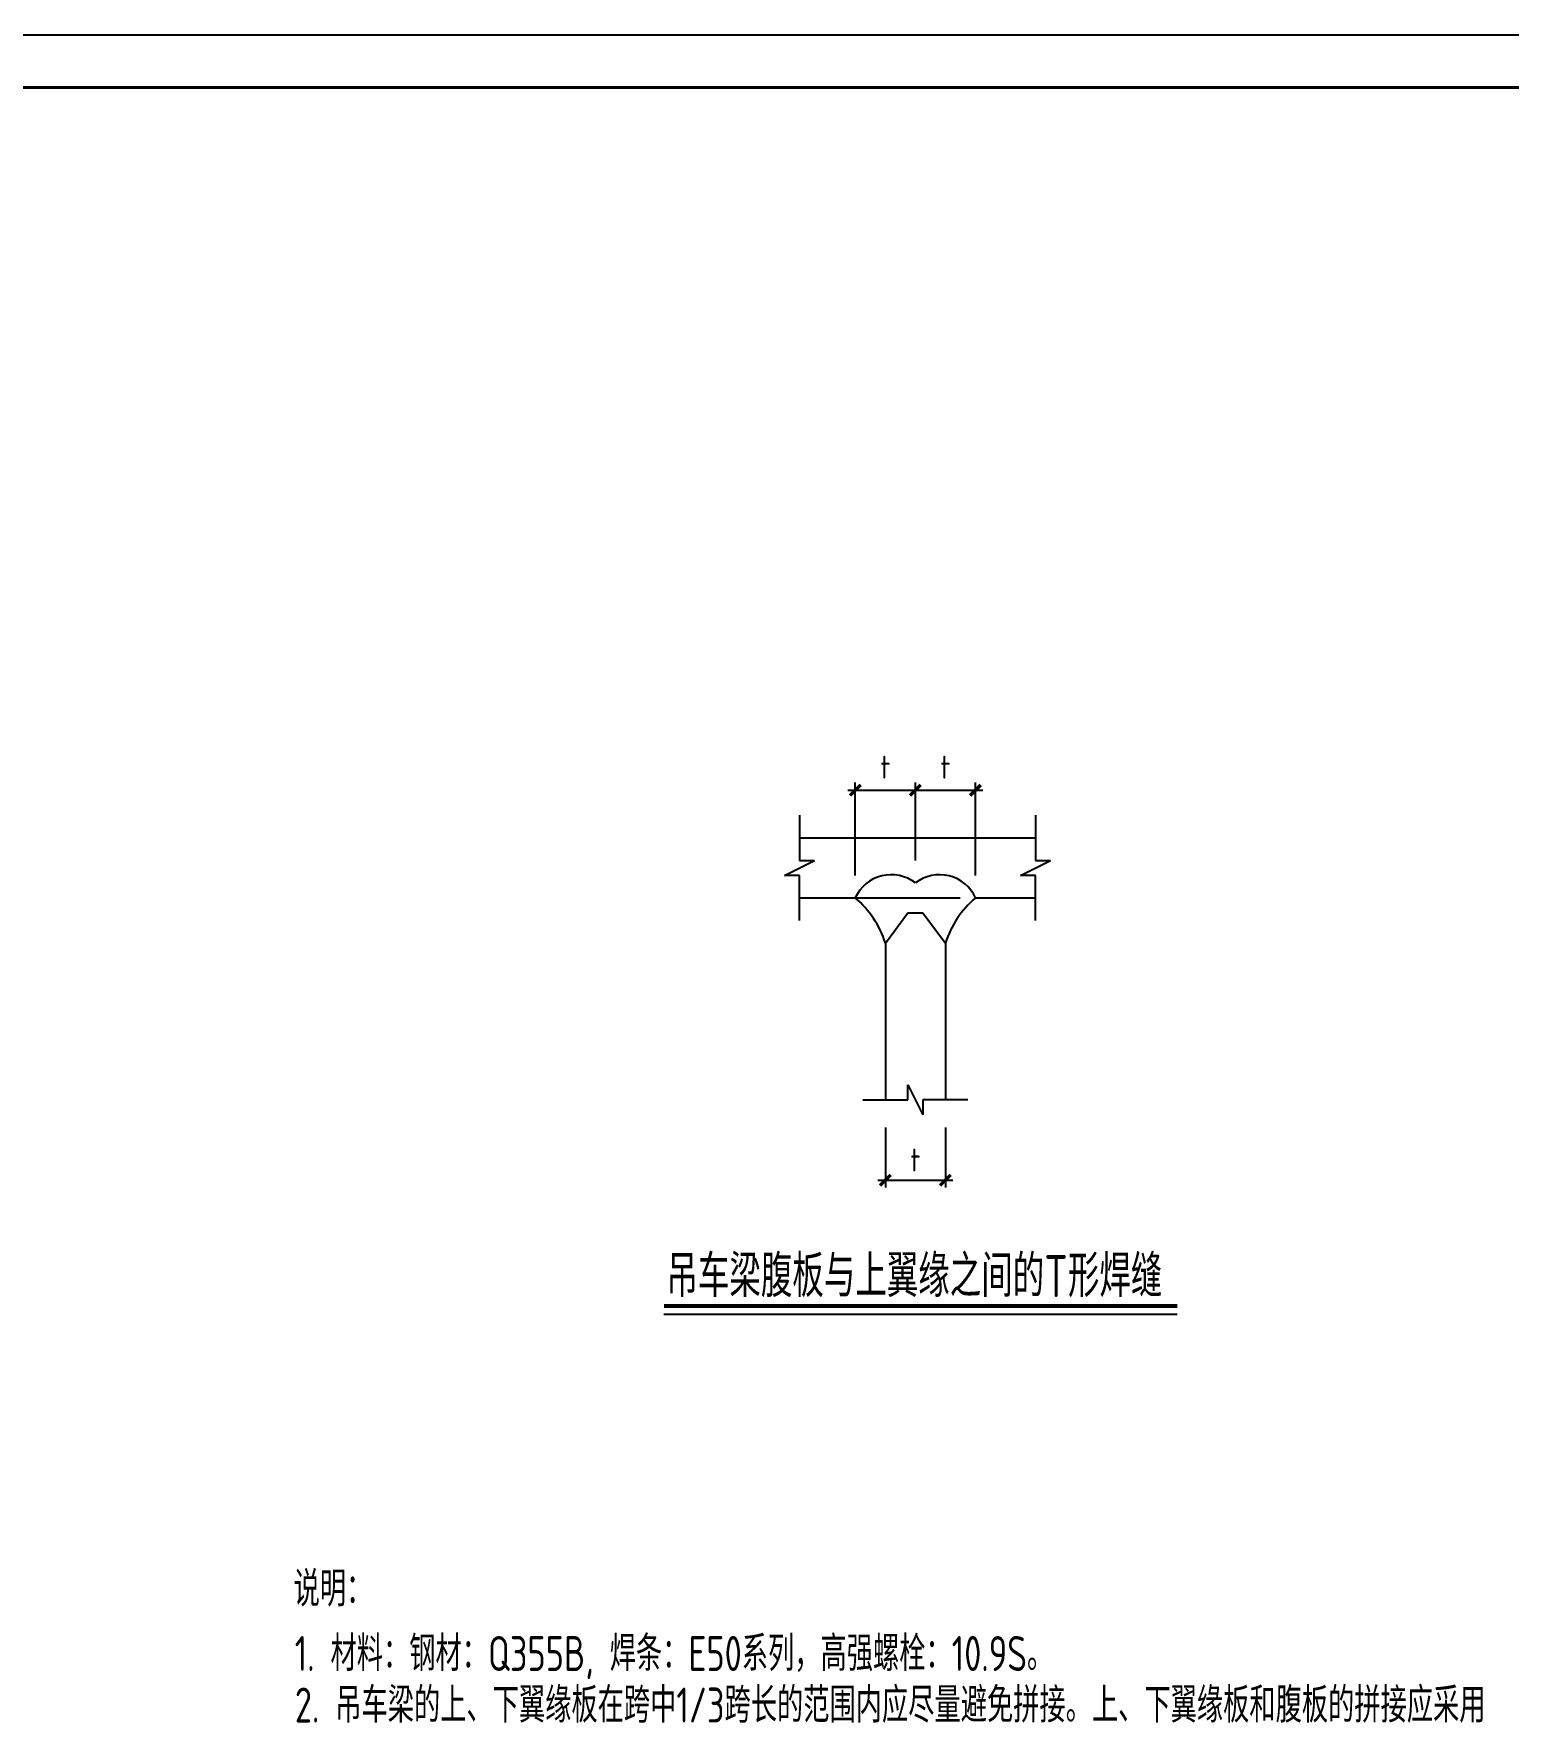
# Model space of a CAD drawing. Extents: x 447413 to 2975780, y -1432727 to 1301644.
# Drawn here: x 2687474 to 2715563, y -914374 to -882073 of the extents above; entities that cross this region are included whole.
import ezdxf
from ezdxf.enums import TextEntityAlignment as Align

# ---------------------------------------------------------------- set-up
doc = ezdxf.new("R2010")
doc.units = 0
doc.header["$LTSCALE"] = 1000
doc.header["$MEASUREMENT"] = 0
doc.linetypes.add('5', pattern=[5.6, 2, -0.8, 2, -0.8])
doc.layers.add('PUB_DIM', color=3, linetype='Continuous')
doc.layers.add('图框', color=253, linetype='Continuous')
doc.styles.get("Standard").update_dxf_attribs({"font": 'tssdeng.shx', "bigfont": 'hztxt.shx'})

# ---------------------------------------------------------------- blocks, each defined once
blk = doc.blocks.new('A$C6B0021A6')
at = {"layer": '图框', "color": 2, "const_width": 40, "elevation": -84000}
blk.add_lwpolyline([(20, 84120), (118920, 84120), (118920, 20), (20, 20)], close=True, dxfattribs=at)
at = {"layer": '图框', "color": 153, "const_width": 58, "elevation": -84000}
blk.add_lwpolyline([(111420, 1020), (2520, 1020), (2520, 83120), (111420, 83120)], close=True, dxfattribs=at)

msp = doc.modelspace()

# ---------------------------------------------------------------- linework, layer by layer
for p, q in [((2702061.9, -896962.6, 126000), (2702061.9, -897821.3, 126000)), ((2706560.7, -896962.6, 126000), (2706560.7, -897821.3, 126000)), ((2702061.9, -897391.9, 126000), (2706560.7, -897391.9, 126000)), ((2701775.6, -898107.5, 126000), (2702348.1, -897821.3, 126000)), ((2702061.9, -897821.3, 126000), (2702348.1, -897821.3, 126000)), ((2706274.5, -898107.5, 126000), (2706846.9, -897821.3, 126000)), ((2706560.7, -897821.3, 126000), (2706846.9, -897821.3, 126000)), ((2702061.9, -898107.5, 126000), (2701775.6, -898107.5, 126000)), ((2702061.9, -898966.2, 126000), (2702061.9, -898107.5, 126000)), ((2706560.7, -898107.5, 126000), (2706274.5, -898107.5, 126000)), ((2706560.7, -898966.2, 126000), (2706560.7, -898107.5, 126000)), ((2702061.9, -898536.8, 126000), (2703124.5, -898536.8, 126000)), ((2705414.3, -898536.8, 126000), (2706560.7, -898536.8, 126000)), ((2704126.3, -902382.4, 126000), (2704126.3, -902096.2, 126000)), ((2704126.3, -902096.2, 126000), (2704412.5, -902668.7, 126000)), ((2703267.6, -902382.4, 126000), (2704126.3, -902382.4, 126000)), ((2705271.2, -902382.4, 126000), (2704412.5, -902382.4, 126000)), ((2704412.5, -902382.4, 126000), (2704412.5, -902668.7, 126000)), ((2703697, -902908.7, 126000), (2703697, -904056.7, 126000)), ((2704841.8, -902908.7, 126000), (2704841.8, -904056.7, 126000)), ((2703553.9, -903913.6, 126000), (2704985, -903913.6, 126000)), ((2709259.3, -906475.5, 126000), (2699478.6, -906475.5, 126000))]:
    msp.add_line(p, q)
at = {"color": 2, "linetype": '5'}
for p, q in [((2703124.5, -898536.8, 126000), (2705414.3, -898536.8, 126000)), ((2703697, -899395.5, 126000), (2704126.3, -898823, 126000)), ((2704126.3, -898823, 126000), (2704412.5, -898823, 126000)), ((2704412.5, -898823, 126000), (2704841.8, -899395.5, 126000))]:
    msp.add_line(p, q, dxfattribs=at)
at = {"color": 2}
for p, q in [((2703697, -899395.5, 126000), (2703697, -902382.4, 126000)), ((2704841.8, -899395.5, 126000), (2704841.8, -902382.4, 126000))]:
    msp.add_line(p, q, dxfattribs=at)
at = {"elevation": 126000}
for points, const_width in [([(2703595.4, -904015.2), (2703798.6, -903812)], 64.4), ([(2704740.2, -904015.2), (2704943.5, -903812)], 64.4), ([(2709259.3, -906311.7), (2699478.6, -906311.7)], 73.7)]:
    msp.add_lwpolyline(points, dxfattribs=dict(at, const_width=const_width))
for centre, radius, start, end in [((2703809.8, -898844.9, 126000), 751.3, 52.28286, 155.78963), ((2704729, -898844.9, 126000), 751.3, 24.21037, 127.71714), ((2701892.5, -899978.3, 126000), 1896.2, 17.89977, 49.48037), ((2706646.3, -899978.3, 126000), 1896.2, 130.51965, 162.10022)]:
    msp.add_arc(centre, radius, start, end)
at = {"layer": 'PUB_DIM', "color": 3}
for p, q in [((2703124.5, -898112.1, 126000), (2703124.5, -896340.1, 126000)), ((2704269.4, -897825.8, 126000), (2704269.4, -896340.1, 126000)), ((2705414.3, -898112.1, 126000), (2705414.3, -896340.1, 126000)), ((2702981.4, -896483.2, 126000), (2705557.4, -896483.2, 126000))]:
    msp.add_line(p, q, dxfattribs=at)
at = {"layer": 'PUB_DIM', "color": 3, "const_width": 64.4, "elevation": 126000}
for points in [[(2703022.9, -896584.8), (2703226.1, -896381.6)], [(2704167.8, -896584.8), (2704371, -896381.6)], [(2705312.7, -896584.8), (2705515.9, -896381.6)]]:
    msp.add_lwpolyline(points, dxfattribs=at)

# ---------------------------------------------------------------- block references
msp.add_blockref('A$C6B0021A6', (2617178.3, -966213.1, 210000))

# ---------------------------------------------------------------- texts
at = {"width": 0.903029}
msp.add_text('t', height=436.8, dxfattribs=at).set_placement((2704269.4, -903530.7, 126000), align=Align.MIDDLE)
at = {"color": 3, "width": 0.75}
msp.add_text('吊车梁腹板与上翼缘之间的T形焊缝', height=800, dxfattribs=at).set_placement((2699524.5, -906140.7, 126000))
at = {"width": 0.75}
for s, height, p in [('说明：', 666.67, (2692421.7, -912035.4, 126000)), ('1. 材料：钢材：Q355B, 焊条：E50系列，高强螺栓：10.9S。', 666.667, (2692443.2, -913266.9, 126000)), ('2. 吊车梁的上、下翼缘板在跨中1/3跨长的范围内应尽量避免拼接。上、下翼缘板和腹板的拼接应采用', 666.667, (2692445.7, -914249.5, 126000))]:
    msp.add_text(s, height=height, dxfattribs=at).set_placement(p)
at = {"layer": 'PUB_DIM', "color": 3, "width": 0.903029}
for p in [(2703697, -896045.3, 126000), (2704841.8, -896045.3, 126000)]:
    msp.add_text('t', height=436.8, dxfattribs=at).set_placement(p, align=Align.MIDDLE)

doc.saveas('drawing.dxf')
